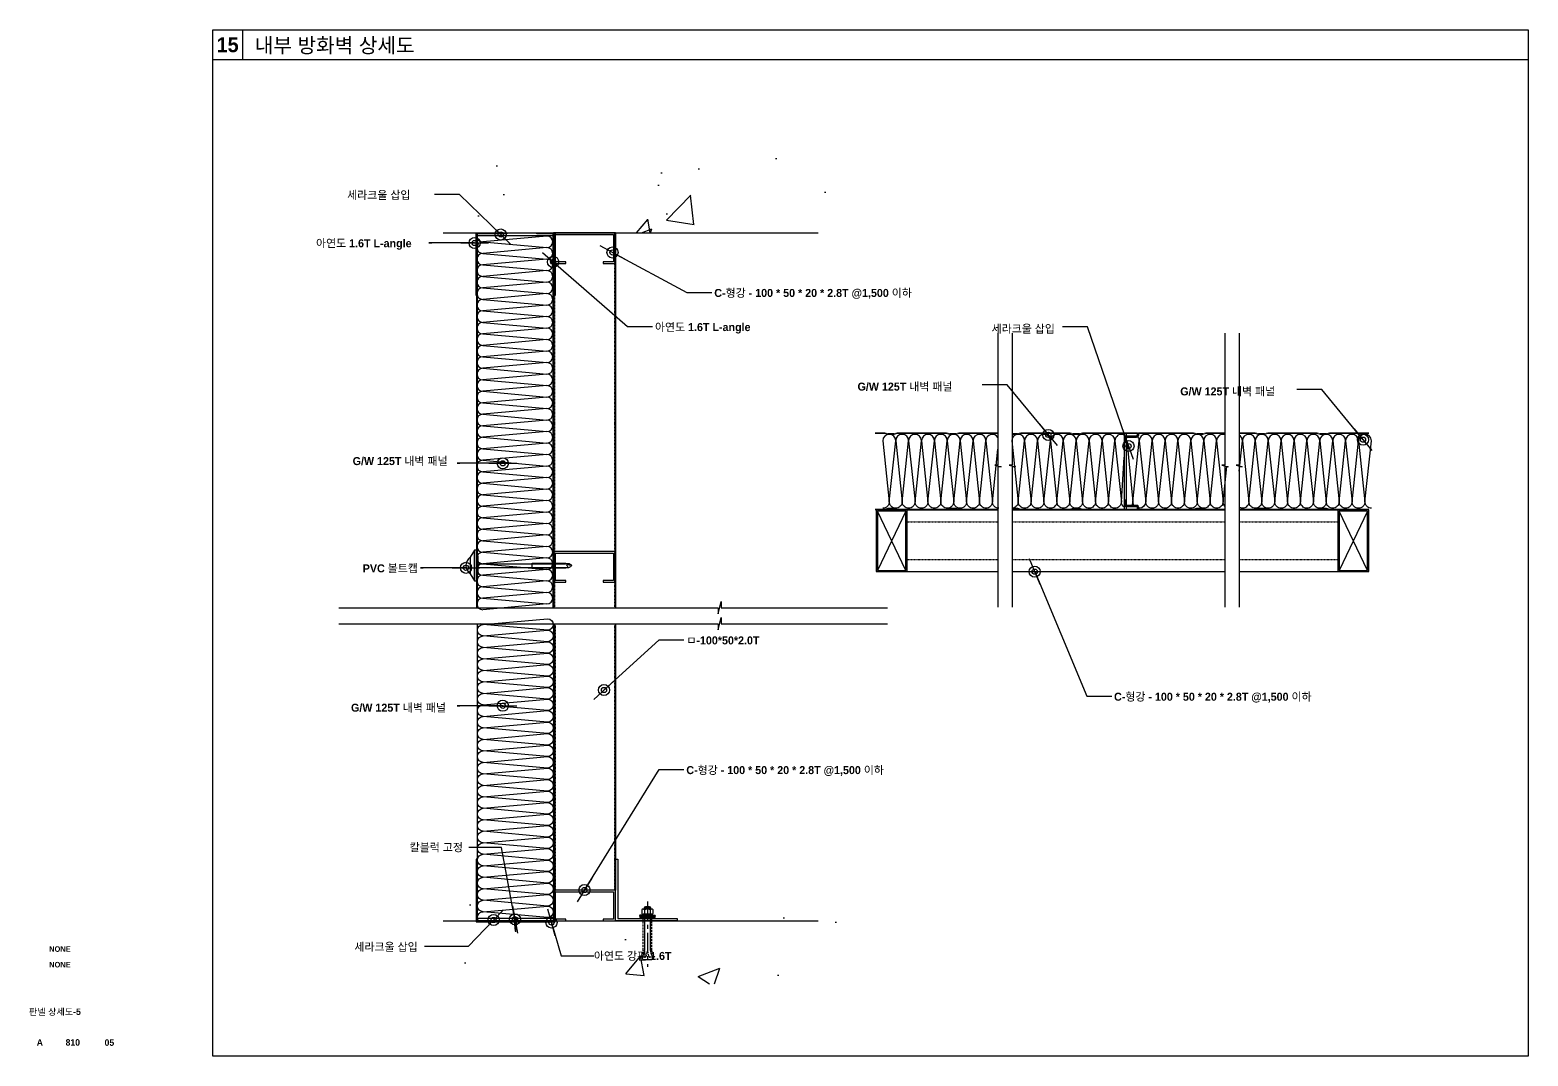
# Model space of a CAD drawing. Extents: x 0 to 20413, y 0 to 2870.
# Drawn here: x 13624 to 16050, y 60 to 1722 of the extents above; entities that cross this region are included whole.
import ezdxf
from ezdxf.enums import TextEntityAlignment as Align

# ---------------------------------------------------------------- set-up
doc = ezdxf.new("R2010")
doc.units = 0
for name, pattern in [('( Hidden )', [0.375, 0.25, -0.125]), ('CEN', [62, 60, -1, 0, -1]), ('CENTER', [50.8, 31.75, -6.35, 6.35, -6.35]), ('HIDDEN', [0.375, 0.25, -0.125]), ('HIDDEN2', [4.7625, 3.175, -1.5875]), ('Z1', [13.3, 10, -1.5, 0.3, -1.5])]:
    doc.linetypes.add(name, pattern=pattern)
doc.layers.get('Defpoints').update_dxf_attribs({"color": 151})
for name, color, linetype in [('2', 2, 'Continuous'), ('A-ANNO-TEXT1', 7, 'Continuous'), ('A-DIM', 7, 'Continuous'), ('A-SYM-LEAD', 7, 'Continuous'), ('BOL', 1, 'Continuous'), ('BOLT', 10, 'Continuous'), ('CEN', 1, 'CEN'), ('DIM', 7, 'Continuous'), ('GW', 9, 'Continuous'), ('Insulation', 8, 'Continuous'), ('S-STL-ZBAR', 4, 'Continuous'), ('SQ-Pipe', 6, 'Continuous'), ('원본-단면$0$A-WALL-PANEL', 4, 'Continuous'), ('원본-단면$0$S-ST-CONC', 2, 'Continuous')]:
    doc.layers.add(name, color=color, linetype=linetype)
doc.layers.add('철판', color=2, linetype='Continuous', lineweight=13)
doc.styles.add('2020음성 1차', font='나눔고딕Bold.ttf')
doc.styles.get("Standard").update_dxf_attribs({"font": 'NanumGothicBold.ttf'})
doc.dimstyles.new('DIM5', dxfattribs={"dimscale": 5, "dimtxt": 3, "dimasz": 3, "dimexe": 2, "dimexo": 2, "dimgap": 1, "dimtad": 1, "dimdec": 0, "dimdsep": 46, "dimtxsty": 'Standard', "dimblk1": 'DIMDOT', "dimblk2": 'DIMDOT', "dimsah": 1, "dimcen": 0.09, "dimclrt": 4, "dimadec": 0, "dimazin": 0, "dimtfac": 1, "dimtdec": 0, "dimtix": 1, "dimtmove": 2, "dimatfit": 3, "dimldrblk": 'DIMDOT', "dimfxl": 2, "dimtolj": 1, "dimtzin": 0, "dimarcsym": 0})

# ---------------------------------------------------------------- blocks, each defined once
blk = doc.blocks.new('A$C72E2353A')
at = {"layer": 'BOL', "color": 1}
for points in [[(1, 3.5), (17.7, 5.2)], [(1, 3.5), (17.7, 1.8)]]:
    blk.add_lwpolyline(points, dxfattribs=at)
blk.add_lwpolyline([(19.4, 0.9, 0.343414), (19.4, 6.1, 0.221612), (17.7, 7), (17.7, 0, 0.221612)], format="xyb", close=True, dxfattribs=at)
at = {"layer": 'CEN', "color": 1, "linetype": 'Z1'}
blk.add_line((20.6, 3.5), (0, 3.5), dxfattribs=at)
blk = doc.blocks.new('DIMDOT')
blk.add_line((-1.5, 0), (1.5, 0))
for radius in [0.6, 0.28]:
    blk.add_circle((0, 0), radius)
blk = doc.blocks.new('An')
at = {"layer": 'BOLT', "linetype": 'CENTER'}
blk.add_line((0, 27.7), (0, -78.2), dxfattribs=at)
at = {"layer": 'BOLT'}
for p, q in [((7.1, 15.1), (-7.1, 15.1)), ((7.1, 6.8), (-7.1, 6.8)), ((-5, 17.4), (5, 17.4)), ((-3.3, 19.1), (-3.3, 15.1)), ((3.3, 19.1), (3.3, 15.1)), ((6.7, 15.1), (6.7, 15.1))]:
    blk.add_line(p, q, dxfattribs=at)
for points in [[(-12.7, 3.8), (-0.2, 2.2), (0, 3.8), (-12.5, 5.5)], [(12.5, 0), (12.5, 1.7), (-12.5, 1.7), (-12.5, 0)], [(12.5, 3.1), (0, 4.7), (0.2, 6.4), (12.7, 4.7)]]:
    blk.add_lwpolyline(points, close=True, dxfattribs=at)
at = {"layer": 'BOLT', "linetype": 'HIDDEN'}
blk.add_lwpolyline([(12.7, 4.7), (-12.5, 5.5), (-12.7, 3.8), (12.5, 3.1)], close=True, dxfattribs=at)
at = {"layer": 'BOLT', "linetype": 'HIDDEN2'}
blk.add_lwpolyline([(6.7, 0), (6.7, -51.2, 0.126377), (8.1, -56.8), (11.3, -62.5), (3.8, -62.5, -0.360473), (2.2, -61.1), (1, -54.8, 0.412222), (0, -54.2), (-0.2, -54.2, 0.360473), (-1, -54.8), (-2.2, -61.1, -0.360473), (-3.8, -62.5), (-11.3, -62.5), (-8.1, -56.8, 0.126377), (-6.7, -51.2), (-6.7, 0)], format="xyb", dxfattribs=at)
at = {"layer": 'BOLT', "linetype": 'CENTER'}
blk.add_lwpolyline([(-9.1, 14), (-9.1, 8, 0.57735), (-5, 8, 0.238157), (5, 8, 0.57735), (9.1, 8), (9.1, 14, 0.57735), (5, 14, 0.238157), (-5, 14, 0.57735)], format="xyb", close=True, dxfattribs=at)
at = {"layer": 'BOLT', "linetype": 'HIDDEN'}
blk.add_lwpolyline([(-5, 14), (-5, 0), (-5, -51.9, -0.095415), (-5.8, -56.3), (-8.6, -63.2, 0.530598), (-6.3, -66.7), (0, -66.7), (6.3, -66.7, 0.530598), (8.6, -63.2), (5.8, -56.3, -0.095415), (5, -51.9), (5, 0), (5, 14)], format="xyb", dxfattribs=at)
at = {"layer": 'BOLT'}
blk.add_lwpolyline([(-5, 14), (-5, 17.4), (-3.3, 19.1), (3.3, 19.1), (5, 17.4), (5, 14)], dxfattribs=at)
blk = doc.blocks.new('sel')
at = {"layer": '2', "color": 13, "ltscale": 4}
blk.add_line((-25, 3), (25, 3), dxfattribs=at)
at = {"layer": '2', "color": 13}
blk.add_line((13.5, 10), (-13.5, 10), dxfattribs=at)
at = {"layer": '2', "color": 13, "linetype": 'HIDDEN'}
for p, q in [((-3, -2), (-3, -145)), ((3, -2), (3, -145))]:
    blk.add_line(p, q, dxfattribs=at)
at = {"layer": '2', "color": 13}
blk.add_lwpolyline([(-13.5, 10), (-25, 3), (-25, 0), (25, 0), (25, 3), (13.5, 10, 0.518519)], format="xyb", close=True, dxfattribs=at)
blk.add_lwpolyline([(15, 0), (15, -2), (-15, -2), (-15, 0), (15, 0)], dxfattribs=at)
at = {"layer": '2', "color": 13, "linetype": 'HIDDEN'}
for points in [[(-3, -145), (-4, -145), (-4, -90), (4, -90), (4, -145), (3, -145)], [(-3, -145), (-3, -150), (0, -155), (3, -150), (3, -145)], [(0, -155), (1, -149), (3, -147), (1, -146), (-3, -148)]]:
    blk.add_lwpolyline(points, dxfattribs=at)

msp = doc.modelspace()

# ---------------------------------------------------------------- hatches: boundary and pattern name
at = {"layer": 'A-DIM'}
h = msp.add_hatch(dxfattribs=at)
h.set_pattern_fill('AR-CONC', color=256, scale=50)
h.set_pattern_definition([(50, (8237620.18, 9127259.84), (358.630091, -31.3760675), [37.5, -412.5]), (355, (8237620.18, 9127259.84), (-69.375667, 376.096067), [30, -330]), (100.4514445, (8237650.06, 9127257.23), (289.254423, 344.719995), [31.870096, -350.571056]), (46.1842, (8237620.18, 9127359.84), (533.620665, -82.75964), [56.25, -618.75]), (96.6356355, (8237664.64, 9127352.95), (467.330973, 487.0593), [47.80517, -525.85688]), (351.184164, (8237620.2, 9127359.84), (467.330973, 487.0593), [45, -495]), (21, (8237670.18, 9127334.84), (298.453526, -201.309445), [37.5, -412.5]), (326, (8237670.18, 9127334.84), (121.657666, 362.575023), [30, -330]), (71.4514447, (8237695.05, 9127318.07), (420.111188, 161.265576), [31.870095, -350.571056]), (37.5, (8237620.18, 9127259.84), (6.0799277, 166.4469269), [0, -326, 0, -335, 0, -331.25]), (7.5, (8237620.18, 9127259.84), (131.5347687, 197.205856), [0, -191, 0, -318.5, 0, -126.25]), (327.5, (8237508.68, 9127259.84), (266.9112181, -11.2774359), [0, -125, 0, -390, 0, -517.5]), (317.5, (8237458.68, 9127259.84), (291.5930847, 50.052491), [0, -162.5, 0, -259, 0, -367.5])])
h.paths.add_polyline_path([(14293.27, 1393.51), (14911.9, 1393.51), (14911.9, 1530.58), (14293.27, 1530.58)])
h = msp.add_hatch(dxfattribs=at)
h.set_pattern_fill('AR-CONC', color=256, scale=50)
h.set_pattern_definition([(50, (8237620.18, 9127915.34), (358.630091, -31.3760675), [37.5, -412.5]), (355, (8237620.18, 9127915.34), (-69.375667, 376.096067), [30, -330]), (100.4514445, (8237650.06, 9127912.72), (289.254423, 344.719995), [31.870096, -350.571056]), (46.1842, (8237620.18, 9128015.34), (533.620665, -82.75964), [56.25, -618.75]), (96.6356355, (8237664.64, 9128008.44), (467.330973, 487.0593), [47.80517, -525.85688]), (351.184164, (8237620.2, 9128015.34), (467.330973, 487.0593), [45, -495]), (21, (8237670.18, 9127990.34), (298.453526, -201.309445), [37.5, -412.5]), (326, (8237670.18, 9127990.34), (121.657666, 362.575023), [30, -330]), (71.4514447, (8237695.05, 9127973.56), (420.111188, 161.265576), [31.870095, -350.571056]), (37.5, (8237620.18, 9127915.34), (6.0799277, 166.4469269), [0, -326, 0, -335, 0, -331.25]), (7.5, (8237620.18, 9127915.34), (131.5347687, 197.205856), [0, -191, 0, -318.5, 0, -126.25]), (327.5, (8237508.68, 9127915.34), (266.9112181, -11.2774359), [0, -125, 0, -390, 0, -517.5]), (317.5, (8237458.68, 9127915.34), (291.5930847, 50.052491), [0, -162.5, 0, -259, 0, -367.5])])
h.paths.add_polyline_path([(14293.27, 313.92), (14951.3, 313.92), (14951.3, 176.89), (14293.27, 176.89)])

# ---------------------------------------------------------------- linework, layer by layer
for p, q in [((13968, 1722), (13968, 1674)), ((13920, 1674), (16050, 1674)), ((16050, 60), (13920, 60))]:
    msp.add_line(p, q)
at = {"color": 1}
for p, q in [((15042.5, 942.65), (14996.5, 846.65)), ((15042.5, 846.65), (14996.5, 942.65)), ((15790.15, 942.65), (15744.15, 846.65)), ((15790.15, 846.65), (15744.15, 942.65))]:
    msp.add_line(p, q, dxfattribs=at)
at = {"color": 5, "linetype": 'HIDDEN2', "ltscale": 5, "const_width": 2}
for points in [[(14473.03, 1388.75), (14348.03, 1388.75)], [(15399.55, 944.65), (15399.55, 1069.65)], [(14471.86, 282.89), (14346.86, 282.89)]]:
    msp.add_lwpolyline(points, dxfattribs=at)
at = {"color": 4}
for points in [[(14994.5, 944.65), (14994.5, 844.65), (15044.5, 844.65), (15044.5, 944.65)], [(14996.5, 942.65), (14996.5, 846.65), (15042.5, 846.65), (15042.5, 942.65)], [(15742.15, 944.65), (15742.15, 844.65), (15792.15, 844.65), (15792.15, 944.65)], [(15744.15, 942.65), (15744.15, 846.65), (15790.15, 846.65), (15790.15, 942.65)]]:
    msp.add_lwpolyline(points, close=True, dxfattribs=at)
at = {"layer": '2', "color": 1}
for points in [[(15191.54, 1230.63), (15191.54, 1016.97), (15186.54, 1016.97), (15196.54, 1014.47), (15191.54, 1014.47), (15191.54, 787.24)], [(15214.73, 1230.63), (15214.73, 1016.97), (15209.73, 1016.97), (15219.73, 1014.47), (15214.73, 1014.47), (15214.73, 787.24)], [(15559.1, 1230.63), (15559.1, 1016.97), (15554.1, 1016.97), (15564.1, 1014.47), (15559.1, 1014.47), (15559.1, 787.24)], [(15582.29, 1230.63), (15582.29, 1016.97), (15577.29, 1016.97), (15587.29, 1014.47), (15582.29, 1014.47), (15582.29, 787.24)], [(14123.89, 786.05), (14738.27, 786.05), (14738.27, 776.05), (14743.27, 796.05), (14743.27, 786.05), (15012.47, 786.05)], [(14123.89, 760.1), (14738.27, 760.1), (14738.27, 750.1), (14743.27, 770.1), (14743.27, 760.1), (15012.47, 760.1)]]:
    msp.add_lwpolyline(points, dxfattribs=at)
at = {"layer": 'Defpoints'}
msp.add_lwpolyline([(13920, 1722), (16050, 1722), (16050, 60), (13920, 60)], close=True, dxfattribs=at)
at = {"layer": 'GW', "color": 9}
for p, q in [((15396.15, 1068.45), (15396.15, 945.85)), ((15399.55, 961.15), (15399.55, 1053.15))]:
    msp.add_line(p, q, dxfattribs=at)
for points in [[(15025.95, 947.35, -0.4142136), (15015.51, 957.79), (15025.95, 1056.51, 1), (15005.07, 1056.51), (15015.51, 957.79, -0.4142136), (15005.07, 947.35)], [(15046.83, 947.35, -0.4142136), (15036.39, 957.79), (15046.83, 1056.51, 1), (15025.95, 1056.51), (15036.39, 957.79, -0.4142136), (15025.95, 947.35)], [(15067.71, 947.35, -0.4142136), (15057.27, 957.79), (15067.71, 1056.51, 1), (15046.83, 1056.51), (15057.27, 957.79, -0.4142136), (15046.83, 947.35)], [(15088.59, 947.35, -0.4142136), (15078.15, 957.79), (15088.59, 1056.51, 1), (15067.71, 1056.51), (15078.15, 957.79, -0.4142136), (15067.71, 947.35)], [(15109.47, 947.35, -0.4142136), (15099.03, 957.79), (15109.47, 1056.51, 1), (15088.59, 1056.51), (15099.03, 957.79, -0.4142136), (15088.59, 947.35)], [(15130.35, 947.35, -0.4142136), (15119.91, 957.79), (15130.35, 1056.51, 1), (15109.47, 1056.51), (15119.91, 957.79, -0.4142136), (15109.47, 947.35)], [(15151.23, 947.35, -0.4142136), (15140.79, 957.79), (15151.23, 1056.51, 1), (15130.35, 1056.51), (15140.79, 957.79, -0.4142136), (15130.35, 947.35)], [(15172.11, 947.35, -0.4142136), (15161.67, 957.79), (15172.11, 1056.51, 1), (15151.23, 1056.51), (15161.67, 957.79, -0.4142136), (15151.23, 947.35)], [(15191.54, 1061.82, 0.76325), (15172.11, 1056.51), (15182.55, 957.79, -0.4142136), (15172.11, 947.35)], [(15234.75, 947.35, -0.4142136), (15224.31, 957.79), (15234.75, 1056.51, 1), (15213.87, 1056.51), (15224.31, 957.79, -0.4142136), (15213.87, 947.35)], [(15255.63, 947.35, -0.4142136), (15245.19, 957.79), (15255.63, 1056.51, 1), (15234.75, 1056.51), (15245.19, 957.79, -0.4142136), (15234.75, 947.35)], [(15276.51, 947.35, -0.4142136), (15266.07, 957.79), (15276.51, 1056.51, 1), (15255.63, 1056.51), (15266.07, 957.79, -0.4142136), (15255.63, 947.35)], [(15297.39, 947.35, -0.4142136), (15286.95, 957.79), (15297.39, 1056.51, 1), (15276.51, 1056.51), (15286.95, 957.79, -0.4142136), (15276.51, 947.35)], [(15318.27, 947.35, -0.4142136), (15307.83, 957.79), (15318.27, 1056.51, 1), (15297.39, 1056.51), (15307.83, 957.79, -0.4142136), (15297.39, 947.35)], [(15339.15, 947.35, -0.4142136), (15328.71, 957.79), (15339.15, 1056.51, 1), (15318.27, 1056.51), (15328.71, 957.79, -0.4142136), (15318.27, 947.35)], [(15360.03, 947.35, -0.4142136), (15349.59, 957.79), (15360.03, 1056.51, 1), (15339.15, 1056.51), (15349.59, 957.79, -0.4142136), (15339.15, 947.35)], [(15380.91, 947.35, -0.4142136), (15370.47, 957.79), (15380.91, 1056.51, 1), (15360.03, 1056.51), (15370.47, 957.79, -0.4142136), (15360.03, 947.35)], [(15396.15, 1065.78, 0.5621627), (15380.91, 1056.51), (15391.35, 957.79, -0.4142136), (15380.91, 947.35)], [(15400.08, 1061.95, 0.0267184), (15399.55, 1060.97, 0.0267184)], [(15400.55, 1051.84), (15409.99, 957.79, -0.137891), (15408.46, 952.35)], [(15411.52, 952.35, -0.137891), (15409.99, 957.79), (15420.43, 1056.51, 0.1508893), (15418.62, 1062.4, 0.1508893)], [(15441.31, 947.35, -0.4142136), (15430.87, 957.79), (15441.31, 1056.51, 1), (15420.43, 1056.51), (15430.87, 957.79, -0.4108509), (15420.55, 947.35, -0.4108509)], [(15462.19, 947.35, -0.4142136), (15451.75, 957.79), (15462.19, 1056.51, 1), (15441.31, 1056.51), (15451.75, 957.79, -0.4142136), (15441.31, 947.35)], [(15483.07, 947.35, -0.4142136), (15472.63, 957.79), (15483.07, 1056.51, 1), (15462.19, 1056.51), (15472.63, 957.79, -0.4142136), (15462.19, 947.35)], [(15503.95, 947.35, -0.4142136), (15493.51, 957.79), (15503.95, 1056.51, 1), (15483.07, 1056.51), (15493.51, 957.79, -0.4142136), (15483.07, 947.35)], [(15524.83, 947.35, -0.4142136), (15514.39, 957.79), (15524.83, 1056.51, 1), (15503.95, 1056.51), (15514.39, 957.79, -0.4142136), (15503.95, 947.35)], [(15545.71, 947.35, -0.4142136), (15535.27, 957.79), (15545.71, 1056.51, 1), (15524.83, 1056.51), (15535.27, 957.79, -0.4142136), (15524.83, 947.35)], [(15559.1, 1066.53, 0.5006493), (15545.71, 1056.51), (15556.15, 957.79, -0.4142136), (15545.71, 947.35)], [(15582.29, 1007.5), (15587.47, 1056.51, 0.2668523), (15582.29, 1065.53)], [(15608.35, 947.35, -0.4142136), (15597.91, 957.79), (15608.35, 1056.51, 1), (15587.47, 1056.51), (15597.91, 957.79, -0.4142136), (15587.47, 947.35)], [(15629.23, 947.35, -0.4142136), (15618.79, 957.79), (15629.23, 1056.51, 1), (15608.35, 1056.51), (15618.79, 957.79, -0.4142136), (15608.35, 947.35)], [(15650.11, 947.35, -0.4142136), (15639.67, 957.79), (15650.11, 1056.51, 1), (15629.23, 1056.51), (15639.67, 957.79, -0.4142136), (15629.23, 947.35)], [(15670.99, 947.35, -0.4142136), (15660.55, 957.79), (15670.99, 1056.51, 1), (15650.11, 1056.51), (15660.55, 957.79, -0.4142136), (15650.11, 947.35)], [(15691.87, 947.35, -0.4142136), (15681.43, 957.79), (15691.87, 1056.51, 1), (15670.99, 1056.51), (15681.43, 957.79, -0.4142136), (15670.99, 947.35)], [(15712.75, 947.35, -0.4142136), (15702.31, 957.79), (15712.75, 1056.51, 1), (15691.87, 1056.51), (15702.31, 957.79, -0.4142136), (15691.87, 947.35)], [(15733.63, 947.35, -0.4142136), (15723.19, 957.79), (15733.63, 1056.51, 1), (15712.75, 1056.51), (15723.19, 957.79, -0.4142136), (15712.75, 947.35)], [(15754.51, 947.35, -0.4142136), (15744.07, 957.79), (15754.51, 1056.51, 1), (15733.63, 1056.51), (15744.07, 957.79, -0.4142136), (15733.63, 947.35)], [(15775.39, 947.35, -0.4142136), (15764.95, 957.79), (15775.39, 1056.51, 1), (15754.51, 1056.51), (15764.95, 957.79, -0.4142136), (15754.51, 947.35)], [(15796.27, 947.35, -0.4142136), (15785.83, 957.79), (15796.27, 1056.51, 1), (15775.39, 1056.51), (15785.83, 957.79, -0.4142136), (15775.39, 947.35)], [(15192.99, 947.35, -0.4142136), (15182.55, 957.79), (15191.54, 1042.77)], [(15396.15, 949, -0.2553648), (15391.35, 957.79), (15396.15, 1030.19)], [(15559.1, 950.52, -0.1948779), (15556.15, 957.79), (15562.2, 1014.95)], [(15587.47, 947.35, -0.1306136), (15582.29, 948.73, -0.1306136)]]:
    msp.add_lwpolyline(points, format="xyb", dxfattribs=at)
msp.add_lwpolyline([(15209.69, 1016.97), (15209.69, 1016.98)], dxfattribs=at)
at = {"layer": 'Insulation'}
for p, q in [((14461.11, 829.51), (14357.02, 820.2)), ((14357.02, 820.2), (14461.11, 810.89)), ((14461.11, 810.89), (14357.02, 801.58)), ((14357.02, 801.58), (14461.11, 792.27)), ((14461.11, 792.27), (14357.02, 782.96))]:
    msp.add_line(p, q, dxfattribs=at)
for points in [[(14349.49, 1393.51, 0.6126755), (14357.02, 1378.73), (14461.11, 1369.42, 1), (14461.11, 1388.04), (14357.02, 1378.73, 1), (14357.02, 1360.11), (14461.11, 1350.8, 1), (14461.11, 1369.42), (14357.02, 1360.11, 1), (14357.02, 1341.49), (14461.11, 1332.18, 1), (14461.11, 1350.8), (14357.02, 1341.49, 1), (14357.02, 1322.88), (14461.11, 1313.57, 1), (14461.11, 1332.18), (14357.02, 1322.88, 1), (14357.02, 1304.26), (14461.11, 1294.95, 1), (14461.11, 1313.57), (14357.02, 1304.26, 1), (14357.02, 1285.64), (14461.11, 1276.33, 1), (14461.11, 1294.95), (14357.02, 1285.64, 1), (14357.02, 1267.02), (14461.11, 1257.71, 1), (14461.11, 1276.33), (14357.02, 1267.02, 1), (14357.02, 1248.4), (14461.11, 1239.1, 1), (14461.11, 1257.71), (14357.02, 1248.4, 1), (14357.02, 1229.79), (14461.11, 1220.48, 1), (14461.11, 1239.1), (14357.02, 1229.79, 1), (14357.02, 1211.17), (14461.11, 1201.86, 1), (14461.11, 1220.48), (14357.02, 1211.17, 1), (14357.02, 1192.55), (14461.11, 1183.24, 1), (14461.11, 1201.86), (14357.02, 1192.55, 1), (14357.02, 1173.93), (14461.11, 1164.63, 1), (14461.11, 1183.24), (14357.02, 1173.93, 1), (14357.02, 1155.32), (14461.11, 1146.01, 1), (14461.11, 1164.63), (14357.02, 1155.32, 1), (14357.02, 1136.7), (14461.11, 1127.39, 1), (14461.11, 1146.01), (14357.02, 1136.7, 1), (14357.02, 1118.08), (14461.11, 1108.77, 1), (14461.11, 1127.39), (14357.02, 1118.08, 1), (14357.02, 1099.46)], [(14357.02, 1099.46, 0.000002), (14357.02, 1099.46), (14461.11, 1090.15, 1), (14461.11, 1108.77), (14357.02, 1099.46, 1), (14357.02, 1080.85), (14461.11, 1071.54, 1), (14461.11, 1090.15), (14357.02, 1080.85, 1), (14357.02, 1062.23), (14461.11, 1052.92, 1), (14461.11, 1071.54), (14357.02, 1062.23, 1), (14357.02, 1043.61), (14461.11, 1034.3, 1), (14461.11, 1052.92), (14357.02, 1043.61, 1), (14357.02, 1024.99), (14461.11, 1015.68, 1), (14461.11, 1034.3), (14357.02, 1024.99, 1), (14357.02, 1006.38), (14461.11, 997.07, 1), (14461.11, 1015.68), (14357.02, 1006.38, 1), (14357.02, 987.76), (14461.11, 978.45, 1), (14461.11, 997.07), (14357.02, 987.76, 1), (14357.02, 969.14), (14461.11, 959.83, 1), (14461.11, 978.45), (14357.02, 969.14, 1), (14357.02, 950.52), (14461.11, 941.21, 1), (14461.11, 959.83), (14357.02, 950.52, 1), (14357.02, 931.91), (14461.11, 922.6, 1), (14461.11, 941.21), (14357.02, 931.91, 1), (14357.02, 913.29), (14461.11, 903.98, 1), (14461.11, 922.6), (14357.02, 913.29, 1), (14357.02, 894.67), (14461.11, 885.36, 1), (14461.11, 903.98), (14357.02, 894.67, 1), (14357.02, 876.05), (14461.11, 866.74, 1), (14461.11, 885.36), (14357.02, 876.05, 1), (14357.02, 857.43), (14461.11, 848.13, 1), (14461.11, 866.74), (14357.02, 857.43, 1), (14357.02, 838.82), (14461.11, 829.51, 1), (14461.11, 848.13), (14357.02, 838.82, 1), (14357.02, 820.2)], [(14358.02, 572.93, -0.000002), (14358.02, 572.93), (14462.11, 582.24, -1), (14462.11, 563.62), (14358.02, 572.93, -1), (14358.02, 591.55), (14462.11, 600.86, -1), (14462.11, 582.24), (14358.02, 591.55, -1), (14358.02, 610.17), (14462.11, 619.48, -1), (14462.11, 600.86), (14358.02, 610.17, -1), (14358.02, 628.79), (14462.11, 638.09, -1), (14462.11, 619.48), (14358.02, 628.79, -1), (14358.02, 647.4), (14462.11, 656.71, -1), (14462.11, 638.09), (14358.02, 647.4, -1), (14358.02, 666.02), (14462.11, 675.33, -1), (14462.11, 656.71), (14358.02, 666.02, -1), (14358.02, 684.64), (14462.11, 693.95, -1), (14462.11, 675.33), (14358.02, 684.64, -1), (14358.02, 703.26), (14462.11, 712.56, -1), (14462.11, 693.95), (14358.02, 703.26, -1), (14358.02, 721.87), (14462.11, 731.18, -1), (14462.11, 712.56), (14358.02, 721.87, -1), (14358.02, 740.49), (14462.11, 749.8, -1), (14462.11, 731.18), (14358.02, 740.49, -1), (14358.02, 759.11), (14462.11, 768.42, -1), (14462.11, 749.8), (14358.02, 759.11, -0.1169723), (14353.84, 760.1, -0.1169723)], [(14350.49, 278.89, -0.6126755), (14358.02, 293.67), (14462.11, 302.98, -1), (14462.11, 284.36), (14358.02, 293.67, -1), (14358.02, 312.29), (14462.11, 321.59, -1), (14462.11, 302.98), (14358.02, 312.29, -1), (14358.02, 330.9), (14462.11, 340.21, -1), (14462.11, 321.59), (14358.02, 330.9, -1), (14358.02, 349.52), (14462.11, 358.83, -1), (14462.11, 340.21), (14358.02, 349.52, -1), (14358.02, 368.14), (14462.11, 377.45, -1), (14462.11, 358.83), (14358.02, 368.14, -1), (14358.02, 386.76), (14462.11, 396.06, -1), (14462.11, 377.45), (14358.02, 386.76, -1), (14358.02, 405.37), (14462.11, 414.68, -1), (14462.11, 396.06), (14358.02, 405.37, -1), (14358.02, 423.99), (14462.11, 433.3, -1), (14462.11, 414.68), (14358.02, 423.99, -1), (14358.02, 442.61), (14462.11, 451.92, -1), (14462.11, 433.3), (14358.02, 442.61, -1), (14358.02, 461.23), (14462.11, 470.54, -1), (14462.11, 451.92), (14358.02, 461.23, -1), (14358.02, 479.84), (14462.11, 489.15, -1), (14462.11, 470.54), (14358.02, 479.84, -1), (14358.02, 498.46), (14462.11, 507.77, -1), (14462.11, 489.15), (14358.02, 498.46, -1), (14358.02, 517.08), (14462.11, 526.39, -1), (14462.11, 507.77), (14358.02, 517.08, -1), (14358.02, 535.7), (14462.11, 545.01, -1), (14462.11, 526.39), (14358.02, 535.7, -1), (14358.02, 554.31), (14462.11, 563.62, -1), (14462.11, 545.01), (14358.02, 554.31, -1), (14358.02, 572.93)]]:
    msp.add_lwpolyline(points, format="xyb", dxfattribs=at)
for centre, start, end in [((14461.11, 820.2), 270, 90), ((14357.02, 810.89), 90, 270), ((14357.02, 792.27), 90, 270), ((14357.02, 829.51), 269.99977, 270.00023), ((14461.11, 801.58), 270, 90)]:
    msp.add_arc(centre, 9.31, start, end, dxfattribs=at)
at = {"layer": 'S-STL-ZBAR'}
for p, q in [((14471.91, 1393.51), (14471.91, 786.05)), ((14571.91, 1393.51), (14571.91, 786.05)), ((14994.5, 944.65), (15191.54, 944.65)), ((15214.73, 944.65), (15559.1, 944.65)), ((15582.29, 944.65), (15779.33, 944.65)), ((14994.5, 844.65), (15191.54, 844.65)), ((15214.73, 844.65), (15559.1, 844.65)), ((15582.29, 844.65), (15779.33, 844.65)), ((14472.91, 760.1), (14472.91, 328.89)), ((14571.91, 760.1), (14571.91, 328.89))]:
    msp.add_line(p, q, dxfattribs=at)
at = {"layer": 'S-STL-ZBAR', "linetype": '( Hidden )', "ltscale": 0.2}
for p, q in [((14473.51, 1393.51), (14473.51, 786.05)), ((14570.31, 1393.51), (14570.31, 786.05)), ((15044.5, 925.05), (15191.54, 925.05)), ((15214.73, 925.05), (15559.1, 925.05)), ((15582.29, 925.05), (15742.15, 925.05)), ((15044.5, 864.25), (15191.54, 864.25)), ((15214.73, 864.25), (15559.1, 864.25)), ((15582.29, 864.25), (15742.15, 864.25)), ((14474.51, 760.1), (14474.51, 328.89)), ((14570.31, 760.1), (14570.31, 328.89))]:
    msp.add_line(p, q, dxfattribs=at)
at = {"layer": 'S-STL-ZBAR'}
for points in [[(14396.31, 1391.91), (14347.91, 1391.91), (14347.91, 1291.91), (14346.31, 1291.91), (14346.31, 1393.51), (14396.31, 1393.51)], [(14444.51, 1393.51), (14474.51, 1393.51), (14474.51, 1291.91), (14472.91, 1291.91), (14472.91, 1391.91), (14444.51, 1391.91)], [(14472.91, 378.89), (14472.91, 278.89), (14347.91, 278.89), (14347.91, 378.89), (14346.31, 378.89), (14346.31, 277.29), (14474.51, 277.29), (14474.51, 378.89)], [(14575.91, 378.89), (14575.91, 282.89), (14671.91, 282.89), (14671.91, 278.89), (14571.91, 278.89), (14571.91, 378.89)]]:
    msp.add_lwpolyline(points, close=True, dxfattribs=at)
at = {"layer": 'SQ-Pipe'}
for points in [[(14551.91, 1343.51), (14571.91, 1343.51), (14571.91, 1393.51), (14471.91, 1393.51), (14471.91, 1343.51), (14491.91, 1343.51), (14491.91, 1346.31), (14474.71, 1346.31), (14474.71, 1390.71), (14569.11, 1390.71), (14569.11, 1346.31), (14551.91, 1346.31)], [(14551.91, 827.35), (14571.91, 827.35), (14571.91, 877.35), (14471.91, 877.35), (14471.91, 827.35), (14491.91, 827.35), (14491.91, 830.15), (14474.71, 830.15), (14474.71, 874.55), (14569.11, 874.55), (14569.11, 830.15), (14551.91, 830.15)], [(14551.91, 278.89), (14571.91, 278.89), (14571.91, 328.89), (14471.91, 328.89), (14471.91, 278.89), (14491.91, 278.89), (14491.91, 281.69), (14474.71, 281.69), (14474.71, 326.09), (14569.11, 326.09), (14569.11, 281.69), (14551.91, 281.69)]]:
    msp.add_lwpolyline(points, close=True, dxfattribs=at)
at = {"layer": '원본-단면$0$A-WALL-PANEL'}
for p, q in [((14347.91, 1393.51), (14347.91, 786.05)), ((14571.91, 1393.51), (14812.62, 1393.51))]:
    msp.add_line(p, q, dxfattribs=at)
at = {"layer": '원본-단면$0$S-ST-CONC'}
for p, q in [((14293.27, 1393.51), (14900.1, 1393.51)), ((14293.27, 278.89), (14900.1, 278.89))]:
    msp.add_line(p, q, dxfattribs=at)
at = {"layer": '철판'}
for p, q in [((14470.91, 787.24), (14470.91, 1393.51)), ((14471.91, 787.24), (14471.91, 1393.51)), ((14470.41, 1098.51), (14470.91, 1098.51)), ((14471.91, 760.1), (14471.91, 278.89)), ((14472.91, 760.1), (14472.91, 278.89)), ((14471.41, 573.89), (14471.91, 573.89))]:
    msp.add_line(p, q, dxfattribs=at)
for points in [[(14471.91, 1393.51), (14346.91, 1393.51), (14346.91, 787.24)], [(14347.71, 787.24), (14347.71, 1393.51)], [(15191.54, 1069.65), (15128.35, 1069.65), (15123.35, 1068.15), (15113.35, 1068.15), (15108.35, 1069.65), (15028.35, 1069.65), (15023.35, 1068.15), (15013.35, 1068.15), (15008.35, 1069.65), (14992.67, 1069.65)], [(15191.54, 1068.45), (15128.53, 1068.45), (15123.53, 1066.95), (15113.18, 1066.95), (15108.18, 1068.45), (15028.53, 1068.45), (15023.53, 1066.95), (15013.18, 1066.95), (15008.18, 1068.45), (14992.67, 1068.45)], [(15792.15, 1069.65), (15728.35, 1069.65), (15723.35, 1068.15), (15713.35, 1068.15), (15708.35, 1069.65), (15628.35, 1069.65), (15623.35, 1068.15), (15613.35, 1068.15), (15608.35, 1069.65), (15582.29, 1069.65)], [(15792.15, 1068.45), (15728.53, 1068.45), (15723.53, 1066.95), (15713.18, 1066.95), (15708.18, 1068.45), (15628.53, 1068.45), (15623.53, 1066.95), (15613.18, 1066.95), (15608.18, 1068.45), (15582.29, 1068.45)], [(15191.54, 945.85), (15128.53, 945.85), (15123.53, 947.35), (15113.18, 947.35), (15108.18, 945.85), (15028.53, 945.85), (15023.53, 947.35), (15013.18, 947.35), (15008.18, 945.85), (14992.67, 945.85)], [(15792.15, 945.85), (15728.53, 945.85), (15723.53, 947.35), (15713.18, 947.35), (15708.18, 945.85), (15628.53, 945.85), (15623.53, 947.35), (15613.18, 947.35), (15608.18, 945.85), (15582.29, 945.85)], [(15191.54, 944.65), (15128.35, 944.65), (15123.35, 946.15), (15113.35, 946.15), (15108.35, 944.65), (15028.35, 944.65), (15023.35, 946.15), (15013.35, 946.15), (15008.35, 944.65), (14992.67, 944.65)], [(15792.15, 944.65), (15728.35, 944.65), (15723.35, 946.15), (15713.35, 946.15), (15708.35, 944.65), (15628.35, 944.65), (15623.35, 946.15), (15613.35, 946.15), (15608.35, 944.65), (15582.29, 944.65)], [(14472.91, 278.89), (14347.91, 278.89), (14347.91, 760.1)], [(14348.71, 760.1), (14348.71, 278.89)]]:
    msp.add_lwpolyline(points, dxfattribs=at)
for points in [[(15396.15, 1053.65), (15397.35, 1053.65), (15397.35, 1061.15, -0.4142136), (15399.85, 1063.65), (15415.85, 1063.65, 0.4142136), (15418.35, 1066.15), (15418.35, 1067.15, 0.4142136), (15415.85, 1069.65), (15328.35, 1069.65), (15323.35, 1068.15), (15313.35, 1068.15), (15308.35, 1069.65), (15228.35, 1069.65), (15223.35, 1068.15), (15214.73, 1068.15)], [(15396.15, 1053.65), (15396.15, 1061.15, -0.4142136), (15399.85, 1064.85), (15415.85, 1064.85, 0.4142136), (15417.15, 1066.15), (15417.15, 1067.15, 0.4142136), (15415.85, 1068.45), (15328.53, 1068.45), (15323.53, 1066.95), (15313.18, 1066.95), (15308.18, 1068.45), (15228.53, 1068.45), (15223.53, 1066.95), (15214.73, 1066.95)], [(15559.1, 1069.65), (15528.35, 1069.65), (15523.35, 1068.15), (15513.35, 1068.15), (15508.35, 1069.65), (15420.85, 1069.65, 0.4142136), (15418.35, 1067.15), (15418.35, 1065.65, -0.4142136), (15415.85, 1063.15), (15400.85, 1063.15, 0.4142136), (15398.35, 1060.65), (15398.35, 1053.15), (15399.55, 1053.15)], [(15559.1, 1068.45), (15528.53, 1068.45), (15523.53, 1066.95), (15513.18, 1066.95), (15508.18, 1068.45), (15420.85, 1068.45, 0.4142136), (15419.55, 1067.15), (15419.55, 1065.65, -0.4142136), (15415.85, 1061.95), (15400.85, 1061.95, 0.4142136), (15399.55, 1060.65), (15399.55, 1053.15)], [(15396.15, 960.65), (15397.35, 960.65), (15397.35, 953.15, 0.4142136), (15399.85, 950.65), (15415.85, 950.65, -0.4142136), (15418.35, 948.15), (15418.35, 947.15, -0.4142136), (15415.85, 944.65), (15328.35, 944.65), (15323.35, 946.15), (15313.35, 946.15), (15308.35, 944.65), (15228.35, 944.65), (15223.35, 946.15), (15214.73, 946.15)], [(15396.15, 960.65), (15396.15, 953.15, 0.4142136), (15399.85, 949.45), (15415.85, 949.45, -0.4142136), (15417.15, 948.15), (15417.15, 947.15, -0.4142136), (15415.85, 945.85), (15328.53, 945.85), (15323.53, 947.35), (15313.18, 947.35), (15308.18, 945.85), (15228.53, 945.85), (15223.53, 947.35), (15214.73, 947.35)], [(15559.1, 944.65), (15528.35, 944.65), (15523.35, 946.15), (15513.35, 946.15), (15508.35, 944.65), (15420.85, 944.65, -0.4142136), (15418.35, 947.15), (15418.35, 948.65, 0.4142136), (15415.85, 951.15), (15400.85, 951.15, -0.4142136), (15398.35, 953.65), (15398.35, 961.15), (15399.55, 961.15)], [(15559.1, 945.85), (15528.53, 945.85), (15523.53, 947.35), (15513.18, 947.35), (15508.18, 945.85), (15420.85, 945.85, -0.4142136), (15419.55, 947.15), (15419.55, 948.65, 0.4142136), (15415.85, 952.35), (15400.85, 952.35, -0.4142136), (15399.55, 953.65), (15399.55, 961.15)]]:
    msp.add_lwpolyline(points, format="xyb", dxfattribs=at)

# ---------------------------------------------------------------- block references
at = {"xscale": -1, "rotation": 270}
msp.add_blockref('A$C72E2353A', (14406.92, 261.18), dxfattribs=at)
at = {"layer": 'A-DIM', "rotation": 89.9999999994778}
msp.add_blockref('sel', (14346.96, 854.5), dxfattribs=at)
at = {"layer": 'A-DIM'}
msp.add_blockref('An', (14623.91, 282.89), dxfattribs=at)

# ---------------------------------------------------------------- texts
at = {"layer": 'A-ANNO-TEXT1', "style": '2020음성 1차'}
msp.add_text('15', height=24, dxfattribs=at).set_placement((13944, 1698), align=Align.MIDDLE_CENTER)
msp.add_text('내부 방화벽 상세도', height=24, dxfattribs=at).set_placement((13988, 1697), align=Align.MIDDLE_LEFT)
for s, height, p in [('NONE', 9, (13672.36, 233.33)), ('NONE', 9, (13672.36, 208)), ('판넬 상세도-5', 10.5, (13664.24, 131.96)), ('A', 10.5, (13639.9, 82.06)), ('810', 10.5, (13693.25, 82.06)), ('05', 10.5, (13752.47, 81.81))]:
    msp.add_text(s, height=height, dxfattribs=at).set_placement(p, align=Align.MIDDLE)
at = {"layer": 'A-SYM-LEAD', "color": 3, "style": '2020음성 1차'}
for s, p in [('세라크울 삽입', (14137.58, 1454.54)), ('아연도 1.6T L-angle', (14087.15, 1376.49)), ('C-형강 - 100 * 50 * 20 * 2.8T @1,500 이하', (14732.18, 1296.02)), ('아연도 1.6T L-angle', (14636.08, 1240.71)), ('PVC 볼트캡', (14162.83, 849.88)), ('ㅁ-100*50*2.0T', (14686.89, 733.24)), ('C-형강 - 100 * 50 * 20 * 2.8T @1,500 이하', (15379.57, 641.99)), ('C-형강 - 100 * 50 * 20 * 2.8T @1,500 이하', (14686.89, 523.14)), ('칼블럭 고정', (14238.91, 397.94)), ('세라크울 삽입', (14149.33, 236.8)), ('아연도 강판 1.6T', (14537.21, 222.15))]:
    msp.add_text(s, height=12.96, dxfattribs=at).set_placement(p, align=Align.MIDDLE_LEFT)
for s, p in [('세라크울 삽입', (15181.28, 1227.6)), ('G/W 125T 내벽 패널', (14964.13, 1133.95)), ('G/W 125T 내벽 패널', (15486.75, 1126.19)), ('G/W 125T 내벽 패널', (14146.5, 1013.31)), ('G/W 125T 내벽 패널', (14143.84, 613.89))]:
    msp.add_text(s, height=12.96, dxfattribs=at).set_placement(p, align=Align.BOTTOM_LEFT)

# ---------------------------------------------------------------- leaders
at = {"layer": 'DIM'}
for points in [[(14386.19, 1390.75), (14319.52, 1455.46), (14279.06, 1455.46)], [(14343.89, 1376.95), (14270.1, 1376.95), (14274.49, 1376.95)], [(14567.21, 1361.55), (14687.89, 1296.94), (14728.34, 1296.94)], [(14471.11, 1346.31), (14591.79, 1241.64), (14632.24, 1241.64)], [(15402.95, 1048.02), (15336.28, 1241.08), (15295.82, 1241.08)], [(15273.12, 1066.08), (15206.44, 1147.43), (15165.98, 1147.43)], [(15782.74, 1058.32), (15716.06, 1139.67), (15675.6, 1139.67)], [(14389.63, 1020.06), (14315.84, 1020.06), (14320.23, 1020.06)], [(14330.02, 850.8), (14256.23, 850.8), (14260.62, 850.8)], [(15251.05, 844.65), (15335.27, 642.91), (15375.73, 642.91)], [(14553.5, 652.81), (14642.59, 734.16), (14683.05, 734.16)], [(14389.63, 627.38), (14315.84, 627.38), (14320.23, 627.38)], [(14521.91, 328.89), (14642.59, 524.06), (14683.05, 524.06)], [(14409.31, 281.35), (14387.78, 397.6), (14334.48, 397.6)], [(14374.68, 280.29), (14333.49, 237.62), (14262.9, 237.62)], [(14468.46, 276.26), (14483.91, 222.15), (14537.21, 222.15)]]:
    msp.add_leader(points, dimstyle='DIM5', override={"dimgap": 1, "dimtad": 0}, dxfattribs=at)

doc.saveas('drawing.dxf')
